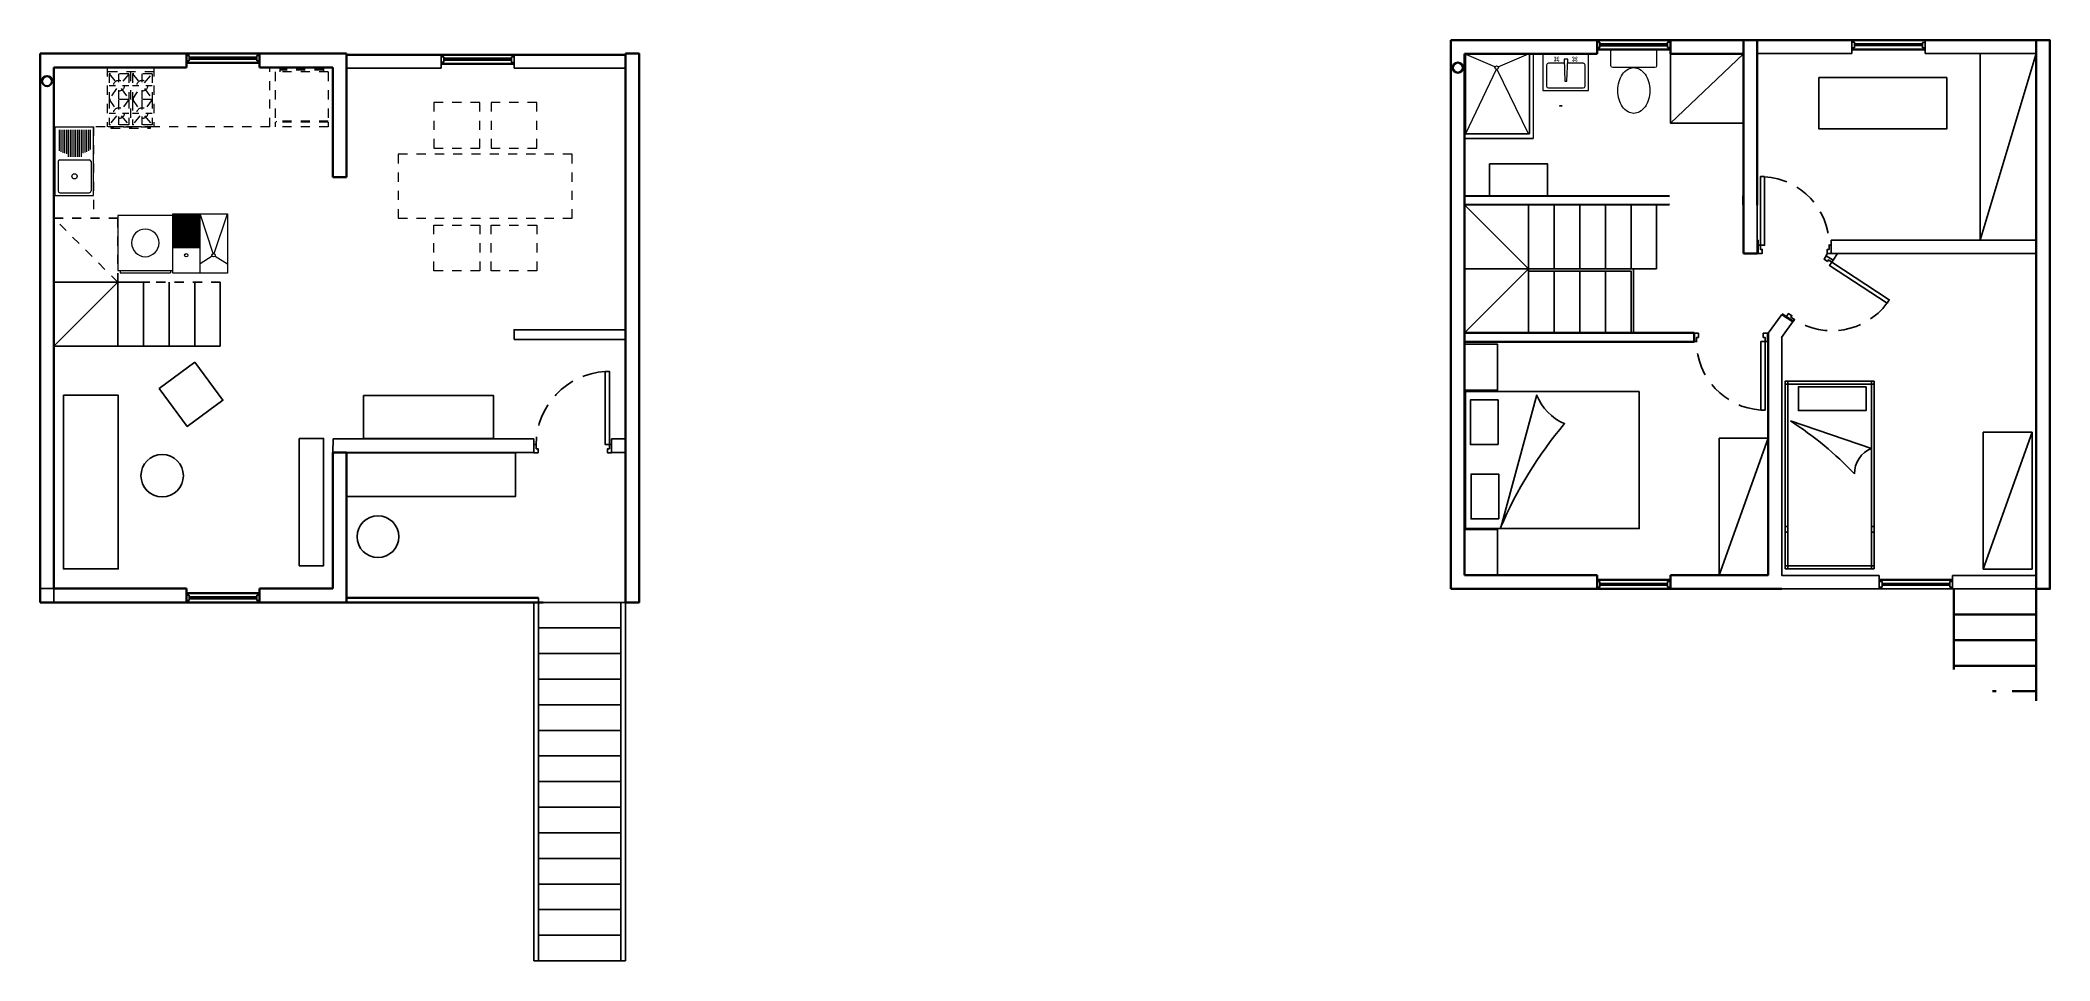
# Model space of a CAD drawing. Header units: inches. Extents: x 7.8 to 29.8, y 13.1 to 23.2.
import ezdxf

# ---------------------------------------------------------------- set-up
doc = ezdxf.new("R2010")
doc.units = ezdxf.units.IN
doc.header["$MEASUREMENT"] = 0
doc.linetypes.add('DASHDOT', pattern=[1, 0.5, -0.25, 0, -0.25])
doc.linetypes.add('HIDDEN', pattern=[0.375, 0.25, -0.125])
for name, color, linetype, lineweight in [('A-DOOR-FULL', 4, 'Continuous', 25), ('A-FLOR-LEVL', 7, 'Continuous', 35), ('A-FLOR-STRS', 4, 'Continuous', 25), ('A-FURN', 8, 'Continuous', 18), ('A-GLAZ-FULL', 4, 'Continuous', 25), ('A-WALL-FULL-EXTR', 7, 'Continuous', 35), ('A-WALL-FULL-INTR', 7, 'Continuous', 35)]:
    doc.layers.add(name, color=color, linetype=linetype, lineweight=lineweight)

# ---------------------------------------------------------------- blocks, each defined once
blk = doc.blocks.new('INOD')
for p, q in [((0.23, 0), (-0.23, 0)), ((-0.25, -0.02), (-0.25, -0.18)), ((-0.23, -0.2), (0.23, -0.2)), ((0.25, -0.18), (0.25, -0.02))]:
    blk.add_line(p, q)
blk.add_lwpolyline([(-0.175, -0.45, 0.07067), (-0.161, -0.549, 0.082314), (-0.124, -0.627, 0.106842), (-0.063, -0.683, 0.13438), (0, -0.7, 0.13438), (0.063, -0.683, 0.106842), (0.124, -0.627, 0.082314), (0.161, -0.549, 0.07067), (0.175, -0.45, 0.07067), (0.161, -0.351, 0.082314), (0.124, -0.273, 0.106842), (0.063, -0.217, 0.13438), (0, -0.2, 0.13438), (-0.063, -0.217, 0.106842), (-0.124, -0.273, 0.082314), (-0.161, -0.351, 0.07067)], format="xyb", close=True)
for centre, start, end in [((-0.23, -0.02), 90, 180), ((-0.23, -0.18), 180, 270), ((0.23, -0.02), 0, 90), ((0.23, -0.18), 270, 0)]:
    blk.add_arc(centre, 0.02, start, end)
blk = doc.blocks.new('DOOR-75')
for points in [[(-0.07, 0.84), (-0.07, 0.09), (-0.025, 0.09), (-0.025, 0.84), (-0.07, 0.84)], [(-0.775, 0.09), (-0.8, 0.09), (-0.8, 0), (-0.755, 0), (-0.755, 0.045), (-0.775, 0.045), (-0.775, 0.09)], [(-0.025, 0.09), (0, 0.09), (0, 0), (-0.045, 0), (-0.045, 0.045), (-0.025, 0.045), (-0.025, 0.09)]]:
    blk.add_lwpolyline(points)
at = {"linetype": 'HIDDEN'}
blk.add_arc((-0.023, 0.089), 0.752, 93.6181, 179.9249, dxfattribs=at)
blk = doc.blocks.new('DOOR-80')
for points in [[(-0.07, 0.89), (-0.07, 0.09), (-0.025, 0.09), (-0.025, 0.89), (-0.07, 0.89)], [(-0.825, 0.09), (-0.85, 0.09), (-0.85, 0), (-0.805, 0), (-0.805, 0.045), (-0.825, 0.045), (-0.825, 0.09)], [(-0.025, 0.09), (0, 0.09), (0, 0), (-0.045, 0), (-0.045, 0.045), (-0.025, 0.045), (-0.025, 0.09)]]:
    blk.add_lwpolyline(points)
at = {"linetype": 'HIDDEN'}
blk.add_arc((-0.023, 0.089), 0.802, 93.3811, 179.9341, dxfattribs=at)
blk = doc.blocks.new('LAVADORA-PL')
for p, q in [((0, 0), (0, 0.6)), ((0, 0.6), (0.6, 0.6)), ((0.6, 0.6), (0.6, 0)), ((0.625, 0.575), (0.625, 0.025)), ((0.6, 0), (0, 0))]:
    blk.add_line(p, q)
for points in [[(0.6, 0.575), (0.625, 0.575)], [(0.6, 0.025), (0.625, 0.025)]]:
    blk.add_lwpolyline(points)
blk.add_circle((0.3, 0.3), 0.15)

msp = doc.modelspace()

# ---------------------------------------------------------------- linework, layer by layer
at = {"color": 1}
for p, q in [((27.655, 23.21), (27.655, 23.063)), ((28.455, 23.21), (28.455, 23.063)), ((12.224, 23.051), (12.224, 22.904)), ((13.024, 23.051), (13.024, 22.904)), ((25.669, 22.303), (26.469, 23.06)), ((29.669, 23.063), (29.058, 21.025)), ((24.169, 22.135), (23.419, 22.135)), ((26.629, 20.878), (26.629, 21.025)), ((27.429, 20.878), (27.429, 21.025)), ((27.384, 20.878), (27.374, 20.853)), ((27.374, 20.853), (27.449, 20.804)), ((27.449, 20.804), (27.497, 20.878)), ((26.737, 20.005), (26.889, 20.212)), ((26.886, 19.959), (27.024, 20.153)), ((26.926, 19.483), (26.976, 19.483)), ((26.976, 19.483), (26.976, 19.483)), ((24.207, 19.334), (23.813, 17.88)), ((27.87, 18.747), (26.983, 19.047)), ((29.091, 17.426), (29.624, 18.923)), ((11.043, 18.851), (11.04, 18.701)), ((11.04, 18.701), (13.24, 18.701)), ((13.24, 18.851), (11.043, 18.851)), ((13.24, 18.701), (13.24, 18.851)), ((14.24, 18.851), (14.09, 18.851)), ((14.09, 18.701), (14.24, 18.701)), ((14.24, 18.851), (14.24, 18.851)), ((14.24, 18.784), (14.24, 18.814)), ((14.24, 18.701), (14.24, 18.784)), ((26.203, 17.36), (26.737, 18.857)), ((26.887, 17.21), (29.669, 17.21)), ((27.954, 17.21), (27.954, 17.358)), ((28.754, 17.21), (28.754, 17.358))]:
    msp.add_line(p, q, dxfattribs=at)
for points in [[(26.629, 20.878), (26.619, 20.878), (26.619, 23.21), (29.669, 23.21), (29.669, 20.878), (27.429, 20.878)], [(11.188, 22.904), (11.188, 22.904), (11.188, 23.051), (14.238, 23.051), (14.238, 23.051), (14.238, 23.051)], [(11.188, 22.904), (11.188, 22.904), (11.188, 22.904), (12.224, 22.904)], [(13.024, 22.904), (14.238, 22.904), (14.238, 22.904), (14.238, 22.904)], [(26.629, 21.025), (26.619, 21.025), (26.619, 23.063), (27.655, 23.063)], [(28.455, 23.063), (29.669, 23.063), (29.669, 21.025), (27.429, 21.025)], [(28.754, 17.358), (29.669, 17.358), (29.669, 20.878), (27.429, 20.878)], [(26.887, 19.959), (26.887, 17.358), (27.954, 17.358)], [(13.24, 18.701), (11.19, 18.701)]]:
    msp.add_lwpolyline(points, dxfattribs=at)
for points in [[(23.427, 22.188), (24.127, 22.188), (24.127, 23.06), (23.427, 23.06)], [(25.669, 23.06), (26.469, 23.06), (26.469, 22.303), (25.669, 22.303)], [(29.669, 21.025), (29.058, 21.025), (29.058, 23.063), (29.669, 23.063)], [(27.293, 22.801), (28.692, 22.801), (28.692, 22.24), (27.293, 22.24)], [(24.484, 22.492), (24.457, 22.492), (24.457, 22.492), (24.484, 22.492)], [(23.692, 21.51), (24.326, 21.51), (24.326, 21.857), (23.692, 21.857)], [(13.023, 19.939), (13.023, 20.043), (14.242, 20.043), (14.242, 19.939)], [(23.419, 19.385), (23.78, 19.385), (23.78, 19.885), (23.419, 19.885)], [(9.533, 19.688), (9.838, 19.273), (9.448, 18.986), (9.143, 19.401)], [(25.329, 19.369), (23.429, 19.369), (23.429, 17.869), (25.329, 17.869)], [(27.897, 19.483), (27.897, 17.43), (26.926, 17.43), (26.926, 19.483)], [(26.952, 19.483), (26.952, 19.449), (26.926, 19.449), (26.926, 19.483)], [(27.87, 19.45), (27.87, 17.464), (26.953, 17.464), (26.953, 19.45)], [(27.809, 19.42), (27.809, 19.16), (27.069, 19.16), (27.069, 19.42)], [(27.897, 19.483), (27.897, 19.449), (27.87, 19.449), (27.87, 19.483)], [(8.094, 19.328), (8.094, 17.428), (8.694, 17.428), (8.694, 19.328)], [(11.375, 19.324), (12.799, 19.324), (12.799, 18.856), (11.375, 18.856)], [(23.784, 18.788), (23.482, 18.788), (23.482, 19.277), (23.784, 19.277)], [(29.091, 18.923), (29.624, 18.923), (29.624, 17.426), (29.091, 17.426)], [(10.674, 18.855), (10.94, 18.855), (10.94, 17.464), (10.674, 17.464)], [(10.674, 18.855), (10.674, 18.855), (10.674, 18.855), (10.674, 18.855)], [(13.004, 18.698), (11.19, 18.698), (11.19, 18.701), (13.004, 18.701)], [(11.19, 18.698), (13.04, 18.698), (13.04, 18.222), (11.19, 18.222)], [(14.09, 18.701), (14.24, 18.701), (14.24, 18.851), (14.09, 18.851)], [(26.203, 18.857), (26.737, 18.857), (26.737, 17.36), (26.203, 17.36)], [(23.792, 17.976), (23.49, 17.976), (23.49, 18.465), (23.792, 18.465)], [(23.419, 17.36), (23.78, 17.36), (23.78, 17.86), (23.419, 17.86)], [(26.953, 17.893), (26.953, 17.829), (26.926, 17.829), (26.926, 17.893)], [(27.897, 17.893), (27.897, 17.829), (27.87, 17.829), (27.87, 17.893)], [(26.953, 17.464), (26.953, 17.43), (26.926, 17.43), (26.926, 17.464)], [(27.897, 17.464), (27.897, 17.43), (27.87, 17.43), (27.87, 17.464)], [(7.84, 17.063), (7.99, 17.063), (7.99, 17.213), (7.84, 17.213)]]:
    msp.add_lwpolyline(points, close=True, dxfattribs=at)
for centre, radius in [((9.174, 18.448), 0.232), ((11.534, 17.781), 0.228)]:
    msp.add_circle(centre, radius, dxfattribs=at)
for centre, radius, start, end in [((24.73, 19.533), 0.56, 200.8152, 247.2196), ((27.898, 16.147), 4.438, 139.7083, 157.0113), ((24.878, 15.79), 3.878, 43.672, 57.134), ((27.977, 18.474), 0.294, 111.2489, 181.147)]:
    msp.add_arc(centre, radius, start, end, dxfattribs=at)
at = {"layer": 'A-FLOR-LEVL'}
for p, q in [((25.669, 23.21), (24.869, 23.21)), ((25.669, 23.11), (24.869, 23.11)), ((26.619, 23.21), (29.669, 23.21)), ((28.455, 23.21), (27.655, 23.21)), ((28.455, 23.11), (27.655, 23.11)), ((10.24, 23.063), (9.44, 23.063)), ((10.24, 22.963), (9.44, 22.963)), ((11.188, 23.051), (14.238, 23.051)), ((13.024, 23.051), (12.224, 23.051)), ((13.024, 22.951), (12.224, 22.951)), ((10.24, 17.163), (9.44, 17.163)), ((25.669, 17.31), (24.869, 17.31)), ((25.669, 17.21), (24.869, 17.21)), ((28.754, 17.31), (27.954, 17.31)), ((28.769, 16.329), (28.769, 17.21)), ((29.669, 17.21), (29.669, 15.986)), ((10.24, 17.063), (9.44, 17.063)), ((11.19, 17.113), (13.29, 17.113)), ((11.19, 17.063), (13.34, 17.063)), ((29.669, 16.93), (28.769, 16.93)), ((29.669, 16.65), (28.769, 16.65)), ((29.669, 16.37), (28.769, 16.37)), ((29.232, 16.09), (29.193, 16.09)), ((29.669, 16.09), (29.406, 16.09))]:
    msp.add_line(p, q, dxfattribs=at)
for centre in [(23.344, 22.91), (7.915, 22.763)]:
    msp.add_circle(centre, 0.055, dxfattribs=at)
at = {"layer": 'A-FLOR-STRS'}
for p, q in [((24.119, 20.71), (23.419, 21.41)), ((24.119, 20.71), (24.119, 21.41)), ((24.399, 20.71), (24.399, 21.41)), ((24.679, 20.71), (24.679, 21.41)), ((24.959, 20.71), (24.959, 21.41)), ((25.239, 20.71), (25.239, 21.41)), ((25.519, 20.71), (25.519, 21.41)), ((24.119, 20.71), (23.419, 20.71)), ((23.419, 20.71), (24.467, 20.71)), ((24.119, 20.71), (23.419, 20.01)), ((24.119, 20.71), (24.119, 20.01)), ((24.119, 20.685), (24.119, 20.71)), ((24.399, 20.685), (24.399, 20.01)), ((24.679, 20.685), (24.679, 20.01)), ((24.959, 20.685), (24.959, 20.01)), ((25.239, 20.685), (25.239, 20.01)), ((25.264, 20.71), (25.519, 20.71)), ((7.99, 20.563), (9.039, 20.563)), ((8.69, 20.563), (8.69, 19.863)), ((8.97, 20.563), (8.97, 19.863)), ((9.25, 20.563), (9.25, 19.863)), ((9.53, 20.563), (9.53, 19.863)), ((9.81, 20.563), (9.81, 19.863)), ((9.81, 19.863), (7.99, 19.863)), ((13.24, 13.143), (13.24, 17.063)), ((13.29, 13.143), (13.29, 17.113)), ((13.29, 17.063), (14.24, 17.063)), ((14.19, 13.143), (14.19, 17.063)), ((14.24, 13.143), (14.24, 17.063)), ((13.29, 16.783), (14.19, 16.783)), ((13.29, 16.503), (14.19, 16.503)), ((13.29, 16.223), (14.19, 16.223)), ((13.29, 15.943), (14.19, 15.943)), ((13.29, 15.663), (14.19, 15.663)), ((13.29, 15.383), (14.19, 15.383)), ((13.29, 15.103), (14.19, 15.103)), ((13.29, 14.823), (14.19, 14.823)), ((13.29, 14.543), (14.19, 14.543)), ((13.29, 14.263), (14.19, 14.263)), ((13.29, 13.983), (14.19, 13.983)), ((13.29, 13.703), (14.19, 13.703)), ((13.29, 13.423), (14.19, 13.423)), ((13.24, 13.143), (14.24, 13.143))]:
    msp.add_line(p, q, dxfattribs=at)
at = {"layer": 'A-FLOR-STRS', "linetype": 'HIDDEN', "ltscale": 0.001}
for p, q in [((8.69, 21.263), (7.99, 21.263)), ((8.69, 20.563), (7.99, 21.263)), ((8.69, 20.563), (8.69, 21.263)), ((9.81, 20.563), (7.99, 20.563))]:
    msp.add_line(p, q, dxfattribs=at)
at = {"layer": 'A-FLOR-STRS', "linetype": 'DASHDOT', "ltscale": 15}
msp.add_line((8.69, 20.563), (7.99, 19.863), dxfattribs=at)
at = {"layer": 'A-FLOR-STRS'}
for points in [[(25.264, 20.01), (25.264, 20.71), (24.119, 20.71)], [(25.239, 20.01), (25.239, 20.685), (24.119, 20.685)]]:
    msp.add_lwpolyline(points, dxfattribs=at)
at = {"layer": 'A-FURN', "linetype": 'HIDDEN', "ltscale": 0.001}
for p, q in [((8.574, 22.913), (8.574, 22.263)), ((9.084, 22.863), (8.574, 22.863)), ((8.829, 22.863), (8.829, 22.263)), ((9.084, 22.913), (9.084, 22.263)), ((10.35, 22.263), (10.35, 22.913)), ((10.41, 22.863), (10.41, 22.323)), ((10.99, 22.863), (10.41, 22.863)), ((10.94, 22.913), (10.46, 22.913)), ((10.46, 22.913), (10.46, 22.863)), ((10.94, 22.893), (10.46, 22.893)), ((10.94, 22.883), (10.46, 22.883)), ((10.94, 22.913), (10.94, 22.863)), ((10.99, 22.863), (10.99, 22.323)), ((8.594, 22.843), (8.676, 22.743)), ((8.809, 22.843), (8.594, 22.843)), ((8.594, 22.843), (8.594, 22.563)), ((8.594, 22.713), (8.663, 22.713)), ((8.676, 22.683), (8.594, 22.563)), ((8.702, 22.753), (8.702, 22.843)), ((8.702, 22.563), (8.702, 22.674)), ((8.809, 22.84), (8.727, 22.743)), ((8.727, 22.683), (8.809, 22.563)), ((8.741, 22.713), (8.809, 22.713)), ((8.809, 22.843), (8.809, 22.563)), ((8.849, 22.843), (8.931, 22.743)), ((8.849, 22.843), (8.849, 22.54)), ((9.064, 22.843), (8.849, 22.843)), ((8.849, 22.713), (8.918, 22.713)), ((8.849, 22.563), (8.931, 22.683)), ((8.957, 22.753), (8.957, 22.843)), ((8.957, 22.563), (8.957, 22.674)), ((8.982, 22.743), (9.064, 22.843)), ((8.982, 22.683), (9.064, 22.563)), ((8.996, 22.713), (9.064, 22.713)), ((9.064, 22.843), (9.064, 22.563)), ((8.594, 22.563), (8.676, 22.443)), ((8.594, 22.563), (8.594, 22.283)), ((8.809, 22.563), (8.594, 22.563)), ((8.702, 22.453), (8.702, 22.563)), ((8.809, 22.563), (8.727, 22.443)), ((8.809, 22.563), (8.809, 22.283)), ((8.849, 22.563), (8.931, 22.443)), ((9.064, 22.563), (8.849, 22.563)), ((8.849, 22.543), (8.849, 22.283)), ((8.957, 22.453), (8.957, 22.563)), ((9.064, 22.563), (8.982, 22.443)), ((9.064, 22.563), (9.064, 22.283)), ((12.147, 22.53), (12.147, 22.03)), ((12.647, 22.53), (12.147, 22.53)), ((12.647, 22.03), (12.647, 22.53)), ((13.271, 22.53), (12.771, 22.53)), ((12.771, 22.53), (12.771, 22.03)), ((13.271, 22.03), (13.271, 22.53)), ((10.35, 22.263), (8.424, 22.263)), ((8.424, 22.263), (8.424, 21.263)), ((9.084, 22.263), (8.574, 22.263)), ((8.594, 22.413), (8.663, 22.413)), ((8.676, 22.383), (8.594, 22.283)), ((8.809, 22.283), (8.594, 22.283)), ((8.702, 22.283), (8.702, 22.374)), ((8.727, 22.383), (8.809, 22.283)), ((8.741, 22.413), (8.809, 22.413)), ((8.849, 22.413), (8.918, 22.413)), ((8.931, 22.383), (8.849, 22.283)), ((9.064, 22.283), (8.849, 22.283)), ((8.957, 22.283), (8.957, 22.374)), ((8.982, 22.383), (9.064, 22.283)), ((8.996, 22.413), (9.064, 22.413)), ((10.99, 22.323), (10.41, 22.323)), ((10.99, 22.313), (10.41, 22.313)), ((10.41, 22.313), (10.41, 22.263)), ((10.99, 22.263), (10.41, 22.263)), ((10.42, 22.323), (10.42, 22.313)), ((10.98, 22.323), (10.98, 22.313)), ((10.99, 22.313), (10.99, 22.263)), ((12.147, 22.03), (12.647, 22.03)), ((12.771, 22.03), (13.271, 22.03)), ((13.657, 21.963), (11.757, 21.963)), ((11.757, 21.963), (11.757, 21.263)), ((13.657, 21.263), (13.657, 21.963)), ((11.757, 21.263), (13.657, 21.263)), ((12.147, 20.689), (12.147, 21.189)), ((12.147, 21.189), (12.647, 21.189)), ((12.647, 21.189), (12.647, 20.689)), ((12.771, 21.189), (13.271, 21.189)), ((12.771, 20.689), (12.771, 21.189)), ((13.271, 21.189), (13.271, 20.689)), ((12.647, 20.689), (12.147, 20.689)), ((13.271, 20.689), (12.771, 20.689))]:
    msp.add_line(p, q, dxfattribs=at)
at = {"layer": 'A-FURN'}
for p, q in [((23.75, 22.918), (23.419, 23.06)), ((23.764, 22.891), (23.427, 22.188)), ((24.119, 22.188), (23.774, 22.891)), ((23.787, 22.918), (24.119, 23.06)), ((24.169, 23.06), (24.169, 22.135)), ((24.275, 23.06), (24.275, 22.66)), ((24.316, 22.938), (24.316, 22.708)), ((24.508, 22.958), (24.336, 22.958)), ((24.716, 22.958), (24.544, 22.958)), ((24.736, 22.708), (24.736, 22.938)), ((24.775, 22.66), (24.775, 23.06)), ((24.275, 22.66), (24.775, 22.66)), ((24.336, 22.688), (24.716, 22.688)), ((8.004, 21.513), (8.004, 22.263)), ((8.004, 22.263), (8.424, 22.263)), ((8.047, 22.229), (8.047, 22.001)), ((8.067, 22.229), (8.067, 21.989)), ((8.087, 22.229), (8.087, 21.98)), ((8.107, 22.229), (8.107, 21.973)), ((8.127, 22.229), (8.127, 21.966)), ((8.147, 22.229), (8.147, 21.934)), ((8.167, 22.229), (8.167, 21.934)), ((8.187, 22.229), (8.187, 21.934)), ((8.207, 22.229), (8.207, 21.934)), ((8.227, 22.229), (8.227, 21.934)), ((8.247, 22.229), (8.247, 21.934)), ((8.267, 22.229), (8.267, 21.934)), ((8.287, 22.229), (8.287, 21.934)), ((8.307, 22.229), (8.307, 21.973)), ((8.327, 22.229), (8.327, 21.981)), ((8.347, 22.229), (8.347, 21.991)), ((8.367, 22.229), (8.367, 22.002)), ((8.387, 22.229), (8.387, 22.015)), ((8.424, 21.513), (8.424, 22.263)), ((8.036, 21.882), (8.036, 21.562)), ((8.056, 21.902), (8.376, 21.902)), ((8.396, 21.882), (8.396, 21.562)), ((8.056, 21.542), (8.376, 21.542)), ((8.004, 21.513), (8.424, 21.513)), ((9.29, 20.663), (9.29, 21.313)), ((9.29, 21.313), (9.89, 21.313)), ((9.29, 21.304), (9.59, 21.304)), ((9.29, 21.294), (9.59, 21.294)), ((9.29, 21.284), (9.59, 21.284)), ((9.29, 21.274), (9.59, 21.274)), ((9.29, 21.264), (9.59, 21.264)), ((9.29, 21.254), (9.59, 21.254)), ((9.29, 21.244), (9.59, 21.244)), ((9.29, 21.234), (9.59, 21.234)), ((9.29, 21.224), (9.59, 21.224)), ((9.29, 21.214), (9.59, 21.214)), ((9.29, 21.214), (9.59, 21.214)), ((9.29, 21.204), (9.59, 21.204)), ((9.29, 21.194), (9.59, 21.194)), ((9.29, 21.184), (9.59, 21.184)), ((9.29, 21.174), (9.59, 21.174)), ((9.29, 21.164), (9.59, 21.164)), ((9.29, 21.154), (9.59, 21.154)), ((9.29, 21.144), (9.59, 21.144)), ((9.29, 21.134), (9.59, 21.134)), ((9.29, 21.134), (9.59, 21.134)), ((9.29, 21.124), (9.59, 21.124)), ((9.29, 21.124), (9.59, 21.124)), ((9.29, 21.114), (9.59, 21.114)), ((9.29, 21.114), (9.59, 21.114)), ((9.29, 21.104), (9.59, 21.104)), ((9.29, 21.104), (9.59, 21.104)), ((9.732, 20.877), (9.59, 21.313)), ((9.59, 20.663), (9.59, 21.313)), ((9.742, 20.876), (9.89, 21.313)), ((9.89, 21.313), (9.89, 20.663)), ((9.29, 21.094), (9.59, 21.094)), ((9.29, 21.094), (9.59, 21.094)), ((9.29, 21.084), (9.59, 21.084)), ((9.29, 21.074), (9.59, 21.074)), ((9.29, 21.064), (9.59, 21.064)), ((9.29, 21.054), (9.59, 21.054)), ((9.29, 21.044), (9.59, 21.044)), ((9.29, 21.034), (9.59, 21.034)), ((9.29, 21.024), (9.59, 21.024)), ((9.29, 21.014), (9.59, 21.014)), ((9.29, 21.004), (9.59, 21.004)), ((9.29, 20.994), (9.59, 20.994)), ((9.29, 20.984), (9.59, 20.984)), ((9.29, 20.974), (9.59, 20.974)), ((9.29, 20.964), (9.59, 20.964)), ((9.29, 20.954), (9.59, 20.954)), ((9.29, 20.944), (9.59, 20.944)), ((9.89, 20.663), (9.29, 20.663)), ((9.722, 20.849), (9.59, 20.763)), ((9.753, 20.849), (9.89, 20.763))]:
    msp.add_line(p, q, dxfattribs=at)
at = {"layer": 'A-FURN', "linetype": 'HIDDEN'}
msp.add_line((23.419, 19.385), (23.419, 17.885), dxfattribs=at)
at = {"layer": 'A-FURN', "const_width": 0.005}
for points in [[(24.415, 23.021, 1), (24.4, 23.021, 1)], [(24.415, 22.986, -1), (24.4, 22.986, -1)], [(24.413, 23.003, 1), (24.438, 23.003, 1)], [(24.443, 23.028, 1), (24.443, 23.013, 1)], [(24.443, 22.979, -1), (24.443, 22.994, -1)], [(24.615, 23.021, 1), (24.6, 23.021, 1)], [(24.615, 22.986, -1), (24.6, 22.986, -1)], [(24.613, 23.003, 1), (24.638, 23.003, 1)], [(24.643, 23.028, 1), (24.643, 23.013, 1)], [(24.643, 22.979, -1), (24.643, 22.994, -1)]]:
    msp.add_lwpolyline(points, format="xyb", close=True, dxfattribs=at)
at = {"layer": 'A-FURN'}
msp.add_lwpolyline([(24.516, 22.763), (24.536, 22.763), (24.546, 23.003), (24.506, 23.003)], close=True, dxfattribs=at)
at = {"layer": 'A-FURN', "linetype": 'HIDDEN', "ltscale": 0.001}
msp.add_lwpolyline([(9.046, 22.26), (8.614, 22.26), (8.614, 22.247), (9.046, 22.247)], close=True, dxfattribs=at)
at = {"layer": 'A-FURN'}
for centre, radius in [((23.769, 22.91), 0.02), ((8.216, 21.722), 0.0284), ((9.438, 20.859), 0.0181), ((9.737, 20.859), 0.0181)]:
    msp.add_circle(centre, radius, dxfattribs=at)
at = {"layer": 'A-FURN', "linetype": 'HIDDEN', "ltscale": 0.001}
for centre in [(8.702, 22.713), (8.957, 22.713), (8.702, 22.413), (8.957, 22.413)]:
    msp.add_circle(centre, 0.0594, dxfattribs=at)
at = {"layer": 'A-FURN'}
for centre, start, end in [((24.336, 22.938), 90, 180), ((24.716, 22.938), 0, 90), ((24.336, 22.708), 180, 270), ((24.716, 22.708), 270, 0), ((8.056, 21.882), 90, 180), ((8.376, 21.882), 0, 90), ((8.056, 21.562), 180, 270), ((8.376, 21.562), 270, 0)]:
    msp.add_arc(centre, 0.02, start, end, dxfattribs=at)
at = {"layer": 'A-GLAZ-FULL'}
for p, q in [((24.869, 23.19), (24.899, 23.19)), ((24.869, 23.13), (24.899, 23.13)), ((24.899, 23.17), (25.639, 23.17)), ((24.899, 23.16), (25.639, 23.16)), ((24.899, 23.15), (25.639, 23.15)), ((25.639, 23.19), (25.669, 23.19)), ((25.639, 23.13), (25.669, 23.13)), ((27.654, 23.188), (27.684, 23.188)), ((27.654, 23.128), (27.684, 23.128)), ((27.684, 23.171), (28.424, 23.171)), ((27.684, 23.161), (28.424, 23.161)), ((27.684, 23.151), (28.424, 23.151)), ((28.425, 23.186), (28.455, 23.186)), ((28.425, 23.126), (28.455, 23.126)), ((9.44, 23.043), (9.47, 23.043)), ((9.44, 22.983), (9.47, 22.983)), ((9.47, 23.023), (10.21, 23.023)), ((9.47, 23.013), (10.21, 23.013)), ((9.47, 23.003), (10.21, 23.003)), ((10.21, 23.043), (10.24, 23.043)), ((10.21, 22.983), (10.24, 22.983)), ((12.223, 23.029), (12.253, 23.029)), ((12.223, 22.969), (12.253, 22.969)), ((12.253, 23.012), (12.993, 23.012)), ((12.253, 23.002), (12.993, 23.002)), ((12.253, 22.992), (12.993, 22.992)), ((12.994, 23.027), (13.024, 23.027)), ((12.994, 22.967), (13.024, 22.967)), ((9.44, 17.143), (9.47, 17.143)), ((10.21, 17.143), (10.24, 17.143)), ((24.869, 17.29), (24.899, 17.29)), ((24.869, 17.23), (24.899, 17.23)), ((24.899, 17.27), (25.639, 17.27)), ((24.899, 17.26), (25.639, 17.26)), ((24.899, 17.25), (25.639, 17.25)), ((25.639, 17.29), (25.669, 17.29)), ((25.639, 17.23), (25.669, 17.23)), ((27.954, 17.29), (27.984, 17.29)), ((27.954, 17.23), (27.984, 17.23)), ((27.984, 17.27), (28.724, 17.27)), ((27.984, 17.26), (28.724, 17.26)), ((27.984, 17.25), (28.724, 17.25)), ((28.724, 17.29), (28.754, 17.29)), ((28.724, 17.23), (28.754, 17.23)), ((9.44, 17.083), (9.47, 17.083)), ((9.47, 17.123), (10.21, 17.123)), ((9.47, 17.113), (10.21, 17.113)), ((9.47, 17.103), (10.21, 17.103)), ((10.21, 17.083), (10.24, 17.083))]:
    msp.add_line(p, q, dxfattribs=at)
at = {"layer": 'A-GLAZ-FULL', "ltscale": 0.001}
for p, q in [((24.899, 23.19), (24.899, 23.13)), ((25.639, 23.19), (25.639, 23.13)), ((27.684, 23.188), (27.684, 23.128)), ((28.425, 23.186), (28.425, 23.126)), ((9.47, 23.043), (9.47, 22.983)), ((10.21, 23.043), (10.21, 22.983)), ((12.253, 23.029), (12.253, 22.969)), ((12.994, 23.027), (12.994, 22.967)), ((9.47, 17.083), (9.47, 17.143)), ((10.21, 17.083), (10.21, 17.143)), ((24.899, 17.23), (24.899, 17.29)), ((25.639, 17.23), (25.639, 17.29)), ((27.984, 17.23), (27.984, 17.29)), ((28.724, 17.23), (28.724, 17.29))]:
    msp.add_line(p, q, dxfattribs=at)
at = {"layer": 'A-WALL-FULL-EXTR'}
for p, q in [((23.269, 23.21), (24.869, 23.21)), ((23.269, 17.21), (23.269, 23.21)), ((24.869, 23.06), (24.869, 23.21)), ((26.469, 23.21), (26.469, 20.878)), ((26.469, 23.21), (26.619, 23.21)), ((26.619, 21.405), (26.619, 23.21)), ((7.84, 17.063), (7.84, 23.063)), ((7.84, 23.063), (9.44, 23.063)), ((7.99, 17.213), (7.99, 22.913)), ((7.99, 22.913), (9.44, 22.913)), ((9.44, 22.913), (9.44, 23.063)), ((10.24, 23.063), (10.24, 22.913)), ((10.24, 23.063), (11.04, 23.063)), ((10.24, 22.913), (11.04, 22.913)), ((11.04, 23.063), (11.19, 23.063)), ((11.04, 21.713), (11.04, 22.913)), ((11.19, 21.713), (11.19, 23.063)), ((23.419, 21.51), (23.419, 23.06)), ((23.419, 23.06), (24.869, 23.06)), ((11.04, 21.713), (11.19, 21.713)), ((23.419, 20.01), (23.419, 21.51)), ((26.469, 20.878), (26.619, 20.878)), ((23.419, 17.36), (23.419, 20.01)), ((26.737, 17.36), (26.737, 20.005)), ((11.04, 18.701), (11.19, 18.701)), ((11.04, 17.213), (11.04, 18.701)), ((11.19, 17.063), (11.19, 18.701)), ((7.99, 17.213), (9.44, 17.213)), ((9.44, 17.063), (9.44, 17.213)), ((10.24, 17.063), (10.24, 17.213)), ((10.24, 17.213), (11.04, 17.213)), ((23.269, 17.21), (24.869, 17.21)), ((24.869, 17.36), (23.419, 17.36)), ((24.869, 17.21), (24.869, 17.36)), ((25.669, 17.21), (25.669, 17.36)), ((25.669, 17.36), (26.737, 17.36)), ((25.669, 17.21), (26.469, 17.21)), ((26.469, 17.21), (26.887, 17.21)), ((7.84, 17.063), (9.44, 17.063)), ((10.24, 17.063), (11.04, 17.063)), ((11.04, 17.063), (11.19, 17.063))]:
    msp.add_line(p, q, dxfattribs=at)
for points in [[(29.669, 23.21), (29.819, 23.21), (29.819, 17.21), (29.669, 17.21)], [(14.24, 23.063), (14.24, 17.063), (14.39, 17.063), (14.39, 23.063)]]:
    msp.add_lwpolyline(points, close=True, dxfattribs=at)
msp.add_lwpolyline([(26.889, 20.214), (27.011, 20.135)], dxfattribs=at)
at = {"layer": 'A-WALL-FULL-INTR'}
for p, q in [((25.669, 23.21), (26.469, 23.21)), ((25.669, 23.06), (25.669, 23.21)), ((25.669, 23.06), (26.469, 23.06)), ((25.658, 21.505), (23.419, 21.51)), ((25.658, 21.415), (23.419, 21.41)), ((26.464, 21.51), (26.464, 21.41)), ((25.93, 20.01), (23.419, 20.01)), ((25.93, 19.91), (23.419, 19.91))]:
    msp.add_line(p, q, dxfattribs=at)
msp.add_lwpolyline([(25.93, 20.01), (25.93, 19.91)], dxfattribs=at)

# ---------------------------------------------------------------- block references
at = {"layer": 'A-DOOR-FULL', "xscale": -1}
msp.add_blockref('DOOR-75', (26.629, 20.878), dxfattribs=at)
for p, rotation in [((27.374, 20.853), 236.7962315549021), ((26.73, 20.005), 180)]:
    msp.add_blockref('DOOR-75', p, dxfattribs=dict(at, rotation=rotation))
at = {"layer": 'A-DOOR-FULL'}
msp.add_blockref('DOOR-80', (14.09, 18.698), dxfattribs=at)
at = {"layer": 'A-FURN', "xscale": -1}
msp.add_blockref('INOD', (25.269, 23.11), dxfattribs=at)
at = {"layer": 'A-FURN', "xscale": -1, "rotation": 90}
msp.add_blockref('LAVADORA-PL', (9.29, 21.293), dxfattribs=at)

doc.saveas('drawing.dxf')
